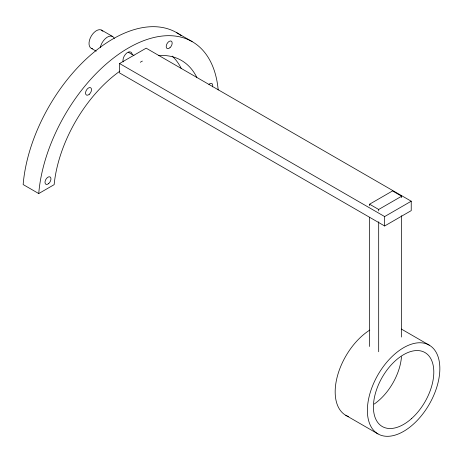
<?xml version="1.0" encoding="UTF-8"?>
<svg xmlns="http://www.w3.org/2000/svg" width="463" height="463" viewBox="0 0 463 463"><rect width="100%" height="100%" fill="white"/><g stroke="black" fill="none" stroke-linecap="round" stroke-linejoin="round"><path stroke-width="0.69" d="M119.57 63.529L146.158 48.175L411.231 201.214L411.231 210.624L384.649 225.979L119.57 72.94L119.57 63.529L384.649 216.568L411.231 201.214M181.247 35.738A127.516 73.623 -60 0 0 85.765 59.432A127.516 73.623 -60 0 0 23.15 184.558L38.736 193.557L54.142 184.662A105.853 61.116 -60 0 1 119.819 71.215M369.567 205.653L369.567 204.206L392.52 190.953L401.641 196.219L401.641 197.666M369.567 204.206L378.688 209.473L401.641 196.219M176.536 32.595L192.122 41.595M101.547 30.101L112.578 36.467M128.355 52.261L133.981 55.514M91.298 48.349L96.2 51.179M401.369 329.066L429.236 345.155A51.248 29.586 -60 0 1 412.99 424.536A51.248 29.586 -60 0 1 368.612 398.915A51.248 29.586 -60 0 1 429.236 345.155M345.786 415.323L377.993 433.912M401.641 215.717L401.641 337.052M384.649 216.568L384.649 225.979M378.688 209.473L378.688 210.92M378.688 221.754L378.688 351.753M369.567 217.211L369.567 346.486M348.57 416.613A51.248 29.586 -60 0 1 336.995 377.71A51.248 29.586 -60 0 1 369.781 330.084M401.485 356.713A42.706 24.655 -60 0 1 374.121 404.101M172.184 56.116A105.853 61.116 -60 0 1 181.224 68.397M38.736 193.557A127.516 73.623 -60 0 1 128.459 47.967A127.516 73.623 -60 0 1 218.183 89.955M158.433 55.577A105.853 61.116 -60 0 1 196.816 77.396M123.135 61.903A6.586 3.802 -60 0 1 126.764 53.037A6.586 3.802 -60 0 1 132.256 54.675M208.917 84.376A4.231 2.442 -60 0 1 211.956 83.618A4.231 2.442 -60 0 1 212.517 86.882M100.309 47.481A10.47 6.042 -60 0 1 107.034 37.3A10.47 6.042 -60 0 1 114.332 38.47M92.548 48.748A10.47 6.042 -60 0 1 91.269 36.068A10.47 6.042 -60 0 1 102.844 31.27M140.347 62.314A5.197 2.998 -60 0 1 142.419 61.116M411.428 418.702A42.706 24.655 -60 0 0 424.965 352.551A42.706 24.655 -60 0 0 374.445 397.347A42.706 24.655 -60 0 0 411.428 418.702M169.967 47.701A4.231 2.442 -60 0 0 171.304 41.149A4.231 2.442 -60 0 0 166.304 45.582A4.231 2.442 -60 0 0 169.967 47.701M89.295 94.273A4.231 2.442 -60 0 0 90.638 87.721A4.231 2.442 -60 0 0 85.638 92.16A4.231 2.442 -60 0 0 89.295 94.273M48.754 183.498A4.231 2.442 -60 0 0 50.091 176.947A4.231 2.442 -60 0 0 45.09 181.386A4.231 2.442 -60 0 0 48.754 183.498"/></g></svg>
